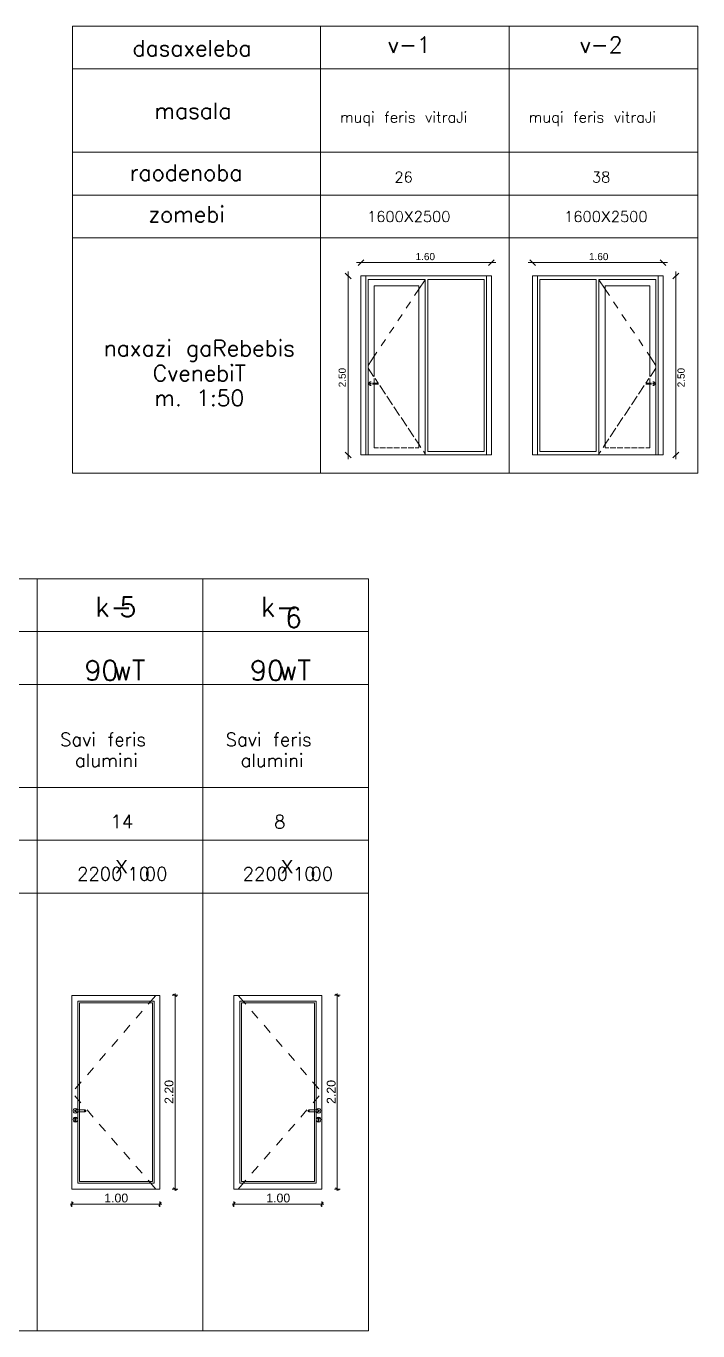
# Model space of a CAD drawing. Header units: millimetres. Extents: x 475616349 to 476941521, y 4620115302 to 4621446928.
# Drawn here: x 476692290 to 476711129, y 4620389122 to 4620425693 of the extents above; entities that cross this region are included whole.
import ezdxf

# ---------------------------------------------------------------- set-up
doc = ezdxf.new("R2010")
doc.units = ezdxf.units.MM
doc.header["$MEASUREMENT"] = 0
doc.linetypes.add('Dashed', pattern=[423.333333, 211.666667, -211.666667])
for name, color, linetype, lineweight in [('0_Pen_No__7_Pen_No__4', 7, 'Continuous', 0), ('gegmebi_Pen_No__7_Pen_No__4', 7, 'Continuous', 0), ('New_Car-Art_Pen_No__4', 7, 'Continuous', 0), ('New_Dimensioning - General_Pen_No__4', 7, 'Continuous', 0), ('New_Structural - Bearing_Pen_No__4', 7, 'Continuous', 0), ('New_zoma_Pen_No__4', 7, 'Continuous', 0)]:
    doc.layers.add(name, color=color, linetype=linetype, lineweight=lineweight)
doc.styles.add('GENERATED_STYLE_2', font='arial.ttf')

msp = doc.modelspace()

# ---------------------------------------------------------------- linework, layer by layer
at = {"layer": 'gegmebi_Pen_No__7_Pen_No__4', "color": 7, "linetype": 'Continuous', "lineweight": 0}
for p, q in [((476693593.285, 4620425692.869), (476711129.276, 4620425692.869)), ((476693593.285, 4620413165.041), (476693593.285, 4620425692.869)), ((476700542.972, 4620413165.041), (476700542.972, 4620425692.869)), ((476705836.124, 4620425692.869), (476705836.124, 4620413165.041)), ((476711129.276, 4620425692.869), (476711129.276, 4620413165.041)), ((476693593.285, 4620424492.869), (476711129.276, 4620424492.869)), ((476693593.285, 4620422155.039), (476711129.276, 4620422155.039)), ((476693593.285, 4620420955.039), (476711129.276, 4620420955.039)), ((476693593.285, 4620419755.039), (476711129.276, 4620419755.039)), ((476711129.276, 4620413165.041), (476693593.285, 4620413165.041))]:
    msp.add_line(p, q, dxfattribs=at)
at = {"layer": 'New_Car-Art_Pen_No__4', "color": 7, "linetype": 'Continuous', "lineweight": 0}
for points in [[(476683314.077, 4620410203.036), (476701888.106, 4620410203.036)], [(476692601.091, 4620389121.904), (476692601.091, 4620410203.036)], [(476697244.598, 4620389121.904), (476697244.598, 4620410203.036)], [(476701888.106, 4620389121.904), (476701888.106, 4620410203.036)], [(476683314.077, 4620408722.034), (476701888.106, 4620408722.034)], [(476683314.077, 4620407241.031), (476701888.106, 4620407241.031)], [(476683314.077, 4620404355.827), (476701888.106, 4620404355.827)], [(476683314.077, 4620402874.825), (476701888.106, 4620402874.825)], [(476683314.077, 4620401393.823), (476701888.106, 4620401393.823)], [(476696044.797, 4620398527.018), (476693576.493, 4620398527.018)], [(476693576.493, 4620398527.018), (476693576.493, 4620393097.21)], [(476695926.796, 4620398527.018), (476695714.296, 4620398280.418)], [(476696044.797, 4620393097.21), (476696044.797, 4620398527.018)], [(476696547.797, 4620398527.618), (476696390.897, 4620398527.618)], [(476696521.597, 4620398497.418), (476696416.997, 4620398557.818)], [(476696469.297, 4620398527.618), (476696469.297, 4620398578.718)], [(476696469.297, 4620393097.21), (476696469.297, 4620398527.618)], [(476698119.7, 4620398527.018), (476700588.004, 4620398527.018)], [(476698119.7, 4620393097.21), (476698119.7, 4620398527.018)], [(476698237.7, 4620398527.018), (476698450.2, 4620398280.418)], [(476700588.004, 4620398527.018), (476700588.004, 4620393097.21)], [(476701095.604, 4620398527.618), (476700938.704, 4620398527.618)], [(476701069.404, 4620398497.418), (476700964.804, 4620398557.818)], [(476701017.104, 4620398527.618), (476701017.104, 4620398578.718)], [(476701017.104, 4620393097.21), (476701017.104, 4620398527.618)], [(476695879.796, 4620398362.518), (476693740.993, 4620398362.518)], [(476693740.993, 4620398362.518), (476693740.993, 4620393261.81)], [(476695832.796, 4620398315.418), (476693787.993, 4620398315.418)], [(476693787.993, 4620398315.418), (476693787.993, 4620393308.81)], [(476695543.696, 4620398082.517), (476695373.196, 4620397884.717)], [(476695832.796, 4620393308.81), (476695832.796, 4620398315.418)], [(476695879.796, 4620393261.81), (476695879.796, 4620398362.518)], [(476698284.7, 4620398362.518), (476700423.503, 4620398362.518)], [(476698284.7, 4620393261.81), (476698284.7, 4620398362.518)], [(476698331.7, 4620398315.418), (476700376.503, 4620398315.418)], [(476698331.7, 4620393308.81), (476698331.7, 4620398315.418)], [(476698620.801, 4620398082.517), (476698791.301, 4620397884.717)], [(476700376.503, 4620398315.418), (476700376.503, 4620393308.81)], [(476700423.503, 4620398362.518), (476700423.503, 4620393261.81)], [(476695202.595, 4620397686.817), (476695032.095, 4620397488.917)], [(476698961.901, 4620397686.817), (476699132.401, 4620397488.917)], [(476694861.495, 4620397291.016), (476694690.995, 4620397093.216)], [(476699303.002, 4620397291.016), (476699473.502, 4620397093.216)], [(476694520.394, 4620396895.316), (476694349.894, 4620396697.415)], [(476699644.102, 4620396895.316), (476699814.602, 4620396697.415)], [(476694179.294, 4620396499.515), (476694008.794, 4620396301.715)], [(476699985.203, 4620396499.515), (476700155.703, 4620396301.715)], [(476693838.193, 4620396103.814), (476693667.693, 4620395905.914)], [(476700326.303, 4620396103.814), (476700496.903, 4620395905.914)], [(476693656.193, 4620395708.414), (476693827.593, 4620395511.314)], [(476700508.303, 4620395708.414), (476700336.903, 4620395511.314)], [(476693615.593, 4620395322.713), (476693606.593, 4620395289.313)], [(476693606.593, 4620395289.313), (476693615.593, 4620395256.013)], [(476693639.993, 4620395347.113), (476693615.593, 4620395322.713)], [(476693615.593, 4620395256.013), (476693639.993, 4620395231.613)], [(476693639.993, 4620395100.213), (476693615.593, 4620395075.813)], [(476693673.293, 4620395356.013), (476693639.993, 4620395347.113)], [(476693639.993, 4620395231.613), (476693673.293, 4620395222.713)], [(476693673.293, 4620395109.113), (476693639.993, 4620395100.213)], [(476693655.793, 4620395306.813), (476693648.593, 4620395289.313)], [(476693648.593, 4620395289.313), (476693655.793, 4620395271.913)], [(476693659.693, 4620395306.813), (476693652.893, 4620395289.313)], [(476693652.893, 4620395289.313), (476693659.693, 4620395271.913)], [(476693673.293, 4620395314.013), (476693655.793, 4620395306.813)], [(476693655.793, 4620395271.913), (476693673.293, 4620395264.713)], [(476693671.493, 4620395306.813), (476693666.293, 4620395289.313)], [(476693666.293, 4620395289.313), (476693671.493, 4620395271.913)], [(476693706.593, 4620395347.113), (476693673.293, 4620395356.013)], [(476693673.293, 4620395314.013), (476693676.093, 4620395314.013)], [(476693673.293, 4620395264.713), (476693676.093, 4620395264.713)], [(476693673.293, 4620395222.713), (476693706.593, 4620395231.613)], [(476693706.593, 4620395100.213), (476693673.293, 4620395109.113)], [(476693676.093, 4620395314.013), (476693684.093, 4620395314.013)], [(476693676.093, 4620395264.713), (476693684.093, 4620395264.713)], [(476693684.093, 4620395314.013), (476693696.093, 4620395314.013)], [(476693684.093, 4620395264.713), (476693696.093, 4620395264.713)], [(476693689.293, 4620395306.813), (476693686.493, 4620395289.313)], [(476693686.493, 4620395289.313), (476693689.293, 4620395271.913)], [(476693696.093, 4620395314.013), (476693710.293, 4620395314.013)], [(476693696.093, 4620395264.713), (476693710.293, 4620395264.713)], [(476693730.993, 4620395322.713), (476693706.593, 4620395347.113)], [(476693706.593, 4620395231.613), (476693730.993, 4620395256.013)], [(476693730.993, 4620395075.813), (476693706.593, 4620395100.213)], [(476693710.293, 4620395314.013), (476693907.793, 4620395314.013)], [(476693710.293, 4620395264.713), (476693907.793, 4620395264.713)], [(476693733.293, 4620395314.013), (476693730.993, 4620395322.713)], [(476693730.993, 4620395256.013), (476693733.293, 4620395264.713)], [(476693907.793, 4620395314.013), (476693921.893, 4620395314.013)], [(476693907.793, 4620395264.713), (476693921.893, 4620395264.713)], [(476693921.893, 4620395314.013), (476693933.993, 4620395314.013)], [(476693921.893, 4620395264.713), (476693933.993, 4620395264.713)], [(476693928.793, 4620395306.813), (476693931.593, 4620395289.313)], [(476693931.593, 4620395289.313), (476693928.793, 4620395271.913)], [(476693933.993, 4620395314.013), (476693941.993, 4620395314.013)], [(476693933.993, 4620395264.713), (476693941.993, 4620395264.713)], [(476693941.993, 4620395314.013), (476693944.793, 4620395314.013)], [(476693941.993, 4620395264.713), (476693944.793, 4620395264.713)], [(476693944.793, 4620395314.013), (476693962.293, 4620395306.813)], [(476693962.293, 4620395271.913), (476693944.793, 4620395264.713)], [(476693946.493, 4620395306.813), (476693951.793, 4620395289.313)], [(476693951.793, 4620395289.313), (476693946.493, 4620395271.913)], [(476693958.393, 4620395306.813), (476693965.193, 4620395289.313)], [(476693965.193, 4620395289.313), (476693958.393, 4620395271.913)], [(476693962.293, 4620395306.813), (476693969.493, 4620395289.313)], [(476693969.493, 4620395289.313), (476693962.293, 4620395271.913)], [(476693999.094, 4620395314.113), (476694170.494, 4620395117.013)], [(476700165.503, 4620395314.113), (476699994.003, 4620395117.013)], [(476700202.303, 4620395306.813), (476700195.003, 4620395289.313)], [(476700195.003, 4620395289.313), (476700202.303, 4620395271.913)], [(476700206.103, 4620395306.813), (476700199.303, 4620395289.313)], [(476700199.303, 4620395289.313), (476700206.103, 4620395271.913)], [(476700219.703, 4620395314.013), (476700202.303, 4620395306.813)], [(476700202.303, 4620395271.913), (476700219.703, 4620395264.713)], [(476700218.003, 4620395306.813), (476700212.803, 4620395289.313)], [(476700212.803, 4620395289.313), (476700218.003, 4620395271.913)], [(476700222.503, 4620395314.013), (476700219.703, 4620395314.013)], [(476700222.503, 4620395264.713), (476700219.703, 4620395264.713)], [(476700230.603, 4620395314.013), (476700222.503, 4620395314.013)], [(476700230.603, 4620395264.713), (476700222.503, 4620395264.713)], [(476700242.603, 4620395314.013), (476700230.603, 4620395314.013)], [(476700242.603, 4620395264.713), (476700230.603, 4620395264.713)], [(476700235.803, 4620395306.813), (476700232.903, 4620395289.313)], [(476700232.903, 4620395289.313), (476700235.803, 4620395271.913)], [(476700256.703, 4620395314.013), (476700242.603, 4620395314.013)], [(476700256.703, 4620395264.713), (476700242.603, 4620395264.713)], [(476700454.203, 4620395314.013), (476700256.703, 4620395314.013)], [(476700454.203, 4620395264.713), (476700256.703, 4620395264.713)], [(476700431.203, 4620395314.013), (476700433.503, 4620395322.713)], [(476700433.503, 4620395256.013), (476700431.203, 4620395264.713)], [(476700433.503, 4620395322.713), (476700457.903, 4620395347.113)], [(476700457.903, 4620395231.613), (476700433.503, 4620395256.013)], [(476700433.503, 4620395075.813), (476700457.903, 4620395100.213)], [(476700468.403, 4620395314.013), (476700454.203, 4620395314.013)], [(476700468.403, 4620395264.713), (476700454.203, 4620395264.713)], [(476700457.903, 4620395347.113), (476700491.203, 4620395356.013)], [(476700491.203, 4620395222.713), (476700457.903, 4620395231.613)], [(476700457.903, 4620395100.213), (476700491.203, 4620395109.113)], [(476700480.403, 4620395314.013), (476700468.403, 4620395314.013)], [(476700480.403, 4620395264.713), (476700468.403, 4620395264.713)], [(476700475.203, 4620395306.813), (476700478.003, 4620395289.313)], [(476700478.003, 4620395289.313), (476700475.203, 4620395271.913)], [(476700488.403, 4620395314.013), (476700480.403, 4620395314.013)], [(476700488.403, 4620395264.713), (476700480.403, 4620395264.713)], [(476700491.203, 4620395314.013), (476700488.403, 4620395314.013)], [(476700491.203, 4620395264.713), (476700488.403, 4620395264.713)], [(476700491.203, 4620395356.013), (476700524.603, 4620395347.113)], [(476700491.203, 4620395314.013), (476700508.703, 4620395306.813)], [(476700508.703, 4620395271.913), (476700491.203, 4620395264.713)], [(476700524.603, 4620395231.613), (476700491.203, 4620395222.713)], [(476700491.203, 4620395109.113), (476700524.603, 4620395100.213)], [(476700493.003, 4620395306.813), (476700498.203, 4620395289.313)], [(476700498.203, 4620395289.313), (476700493.003, 4620395271.913)], [(476700504.903, 4620395306.813), (476700511.703, 4620395289.313)], [(476700511.703, 4620395289.313), (476700504.903, 4620395271.913)], [(476700508.703, 4620395306.813), (476700515.903, 4620395289.313)], [(476700515.903, 4620395289.313), (476700508.703, 4620395271.913)], [(476700524.603, 4620395347.113), (476700548.904, 4620395322.713)], [(476700548.904, 4620395256.013), (476700524.603, 4620395231.613)], [(476700524.603, 4620395100.213), (476700548.904, 4620395075.813)], [(476700548.904, 4620395322.713), (476700557.904, 4620395289.313)], [(476700557.904, 4620395289.313), (476700548.904, 4620395256.013)], [(476693615.593, 4620395075.813), (476693606.593, 4620395042.513)], [(476693606.593, 4620395042.513), (476693615.593, 4620395009.213)], [(476693615.593, 4620395009.213), (476693639.993, 4620394984.813)], [(476693639.993, 4620394984.813), (476693673.293, 4620394975.913)], [(476693656.693, 4620395071.213), (476693654.893, 4620395066.413)], [(476693660.893, 4620395053.413), (476693654.893, 4620395066.413)], [(476693656.693, 4620395071.213), (476693659.993, 4620395079.913)], [(476693659.993, 4620395079.913), (476693673.293, 4620395085.513)], [(476693660.893, 4620395049.613), (476693660.893, 4620395053.413)], [(476693660.893, 4620395049.613), (476693660.893, 4620395042.513)], [(476693660.893, 4620395042.513), (476693660.893, 4620395035.413)], [(476693660.893, 4620395035.413), (476693660.893, 4620395021.113)], [(476693660.893, 4620395021.113), (476693660.893, 4620395011.613)], [(476693664.593, 4620395002.913), (476693660.893, 4620395011.613)], [(476693673.293, 4620394999.313), (476693664.593, 4620395002.913)], [(476693673.293, 4620395085.513), (476693686.593, 4620395079.913)], [(476693681.993, 4620395002.913), (476693673.293, 4620394999.313)], [(476693673.293, 4620394975.913), (476693706.593, 4620394984.813)], [(476693685.593, 4620395011.613), (476693681.993, 4620395002.913)], [(476693691.693, 4620395066.413), (476693685.593, 4620395053.413)], [(476693685.593, 4620395053.413), (476693685.593, 4620395049.613)], [(476693685.593, 4620395049.613), (476693685.593, 4620395042.513)], [(476693685.593, 4620395042.513), (476693685.593, 4620395035.413)], [(476693685.593, 4620395035.413), (476693685.593, 4620395021.113)], [(476693685.593, 4620395021.113), (476693685.593, 4620395011.613)], [(476693689.893, 4620395071.213), (476693686.593, 4620395079.913)], [(476693689.893, 4620395071.213), (476693691.693, 4620395066.413)], [(476693706.593, 4620394984.813), (476693730.993, 4620395009.213)], [(476693739.893, 4620395042.513), (476693730.993, 4620395075.813)], [(476693730.993, 4620395009.213), (476693739.893, 4620395042.513)], [(476694341.894, 4620394919.913), (476694513.294, 4620394722.812)], [(476699822.602, 4620394919.913), (476699651.202, 4620394722.812)], [(476700424.603, 4620395042.513), (476700433.503, 4620395075.813)], [(476700433.503, 4620395009.213), (476700424.603, 4620395042.513)], [(476700457.903, 4620394984.813), (476700433.503, 4620395009.213)], [(476700491.203, 4620394975.913), (476700457.903, 4620394984.813)], [(476700474.603, 4620395071.213), (476700472.803, 4620395066.413)], [(476700472.803, 4620395066.413), (476700478.903, 4620395053.413)], [(476700474.603, 4620395071.213), (476700478.003, 4620395079.913)], [(476700491.203, 4620395085.513), (476700478.003, 4620395079.913)], [(476700478.903, 4620395053.413), (476700478.903, 4620395049.613)], [(476700478.903, 4620395049.613), (476700478.903, 4620395042.513)], [(476700478.903, 4620395042.513), (476700478.903, 4620395035.413)], [(476700478.903, 4620395035.413), (476700478.903, 4620395021.113)], [(476700478.903, 4620395021.113), (476700478.903, 4620395011.613)], [(476700478.903, 4620395011.613), (476700482.503, 4620395002.913)], [(476700482.503, 4620395002.913), (476700491.203, 4620394999.313)], [(476700504.503, 4620395079.913), (476700491.203, 4620395085.513)], [(476700491.203, 4620394999.313), (476700500.003, 4620395002.913)], [(476700524.603, 4620394984.813), (476700491.203, 4620394975.913)], [(476700500.003, 4620395002.913), (476700503.603, 4620395011.613)], [(476700503.603, 4620395053.413), (476700509.703, 4620395066.413)], [(476700503.603, 4620395049.613), (476700503.603, 4620395053.413)], [(476700503.603, 4620395049.613), (476700503.603, 4620395042.513)], [(476700503.603, 4620395042.513), (476700503.603, 4620395035.413)], [(476700503.603, 4620395035.413), (476700503.603, 4620395021.113)], [(476700503.603, 4620395021.113), (476700503.603, 4620395011.613)], [(476700507.803, 4620395071.213), (476700504.503, 4620395079.913)], [(476700507.803, 4620395071.213), (476700509.703, 4620395066.413)], [(476700548.904, 4620395009.213), (476700524.603, 4620394984.813)], [(476700548.904, 4620395075.813), (476700557.904, 4620395042.513)], [(476700557.904, 4620395042.513), (476700548.904, 4620395009.213)], [(476694684.695, 4620394525.612), (476694856.095, 4620394328.512)], [(476699479.802, 4620394525.612), (476699308.402, 4620394328.512)], [(476695027.495, 4620394131.411), (476695198.995, 4620393934.311)], [(476699137.001, 4620394131.411), (476698965.601, 4620393934.311)], [(476695370.396, 4620393737.111), (476695541.796, 4620393540.011)], [(476698794.101, 4620393737.111), (476698622.701, 4620393540.011)], [(476693740.993, 4620393261.81), (476695879.796, 4620393261.81)], [(476693787.993, 4620393308.81), (476695832.796, 4620393308.81)], [(476695713.196, 4620393342.91), (476695926.796, 4620393097.21)], [(476698451.3, 4620393342.91), (476698237.7, 4620393097.21)], [(476700423.503, 4620393261.81), (476698284.7, 4620393261.81)], [(476700376.503, 4620393308.81), (476698331.7, 4620393308.81)], [(476693576.493, 4620393097.21), (476696044.797, 4620393097.21)], [(476696547.797, 4620393097.21), (476696390.897, 4620393097.21)], [(476696416.997, 4620393127.41), (476696521.597, 4620393067.01)], [(476696469.297, 4620393046.11), (476696469.297, 4620393097.21)], [(476700588.004, 4620393097.21), (476698119.7, 4620393097.21)], [(476701095.604, 4620393097.21), (476700938.704, 4620393097.21)], [(476700964.804, 4620393127.41), (476701069.404, 4620393067.01)], [(476701017.104, 4620393046.11), (476701017.104, 4620393097.21)], [(476693525.293, 4620392674.609), (476693576.493, 4620392674.609)], [(476693606.693, 4620392726.909), (476693546.293, 4620392622.309)], [(476693576.493, 4620392596.209), (476693576.493, 4620392753.109)], [(476693576.493, 4620392674.609), (476696044.797, 4620392674.609)], [(476696014.597, 4620392622.309), (476696074.997, 4620392726.909)], [(476696044.797, 4620392596.209), (476696044.797, 4620392753.109)], [(476696044.797, 4620392674.609), (476696095.997, 4620392674.609)], [(476698119.7, 4620392674.609), (476698068.6, 4620392674.609)], [(476698149.9, 4620392726.909), (476698089.5, 4620392622.309)], [(476698119.7, 4620392753.109), (476698119.7, 4620392596.209)], [(476700588.004, 4620392674.609), (476698119.7, 4620392674.609)], [(476700557.804, 4620392622.309), (476700618.204, 4620392726.909)], [(476700588.004, 4620392753.109), (476700588.004, 4620392596.209)], [(476700639.204, 4620392674.609), (476700588.004, 4620392674.609)], [(476701888.106, 4620389121.904), (476683314.077, 4620389121.904)]]:
    msp.add_lwpolyline(points, dxfattribs=at)
at = {"layer": 'New_Dimensioning - General_Pen_No__4', "color": 7, "linetype": 'Continuous', "lineweight": 0}
for p, q in [((476701559.365, 4620419064.569), (476701679.365, 4620419064.569)), ((476701759.365, 4620419144.569), (476701599.365, 4620418984.569)), ((476701679.365, 4620419064.569), (476705339.365, 4620419064.569)), ((476705259.365, 4620418984.569), (476705419.365, 4620419144.569)), ((476705339.365, 4620419064.569), (476705459.365, 4620419064.569)), ((476706493.349, 4620419064.569), (476706373.349, 4620419064.569)), ((476706573.349, 4620418984.569), (476706413.349, 4620419144.569)), ((476710153.349, 4620419064.569), (476706493.349, 4620419064.569)), ((476710073.349, 4620419144.569), (476710233.349, 4620418984.569)), ((476710273.349, 4620419064.569), (476710153.349, 4620419064.569)), ((476701402.187, 4620418611.876), (476701242.187, 4620418771.876)), ((476701322.187, 4620418691.876), (476701322.187, 4620418811.876)), ((476701322.187, 4620413671.876), (476701322.187, 4620418691.876)), ((476710430.527, 4620418611.876), (476710590.527, 4620418771.876)), ((476710510.527, 4620418691.876), (476710510.527, 4620418811.876)), ((476710510.527, 4620413671.876), (476710510.527, 4620418691.876)), ((476701242.187, 4620413751.876), (476701402.187, 4620413591.876)), ((476710590.527, 4620413751.876), (476710430.527, 4620413591.876)), ((476701322.187, 4620413551.876), (476701322.187, 4620413671.876)), ((476710510.527, 4620413551.876), (476710510.527, 4620413671.876))]:
    msp.add_line(p, q, dxfattribs=at)
at = {"layer": 'New_Structural - Bearing_Pen_No__4', "color": 7, "linetype": 'Continuous', "lineweight": 0}
for p, q in [((476701819.365, 4620418671.876), (476701819.365, 4620415811.876)), ((476701879.365, 4620415779.392), (476701879.365, 4620418591.876)), ((476701879.365, 4620418591.876), (476703479.365, 4620418591.876)), ((476703479.365, 4620418579.876), (476703303.365, 4620418315.876)), ((476703479.365, 4620418591.876), (476703479.365, 4620415811.876)), ((476703559.365, 4620415811.876), (476703559.365, 4620418591.876)), ((476703559.365, 4620418591.876), (476705139.365, 4620418591.876)), ((476705139.365, 4620418591.876), (476705139.365, 4620415811.876)), ((476705199.365, 4620418671.876), (476705199.365, 4620415811.876)), ((476706633.349, 4620418671.876), (476706633.349, 4620415811.876)), ((476706693.349, 4620418591.876), (476706693.349, 4620415811.876)), ((476708273.349, 4620418591.876), (476706693.349, 4620418591.876)), ((476708273.349, 4620415811.876), (476708273.349, 4620418591.876)), ((476708353.349, 4620418591.876), (476708353.349, 4620415811.876)), ((476709953.349, 4620418591.876), (476708353.349, 4620418591.876)), ((476708353.349, 4620418579.876), (476708529.349, 4620418315.876)), ((476709953.349, 4620415779.392), (476709953.349, 4620418591.876)), ((476710013.349, 4620418671.876), (476710013.349, 4620415811.876)), ((476702055.365, 4620418415.876), (476702055.365, 4620415871.876)), ((476703303.365, 4620418415.876), (476702055.365, 4620418415.876)), ((476703303.365, 4620415811.876), (476703303.365, 4620418415.876)), ((476708529.349, 4620415811.876), (476708529.349, 4620418415.876)), ((476708529.349, 4620418415.876), (476709777.349, 4620418415.876)), ((476709777.349, 4620418415.876), (476709777.349, 4620415871.876)), ((476702055.365, 4620416443.876), (476701879.365, 4620416179.876)), ((476709777.349, 4620416443.876), (476709953.349, 4620416179.876)), ((476702036.698, 4620415871.876), (476701879.365, 4620416107.876)), ((476709796.015, 4620415871.876), (476709953.349, 4620416107.876)), ((476701819.365, 4620415811.876), (476701819.365, 4620413841.876)), ((476701879.365, 4620413841.876), (476701879.365, 4620415811.876)), ((476701906.326, 4620415681.63), (476701905.365, 4620415671.876)), ((476701905.365, 4620415671.876), (476701906.326, 4620415662.121)), ((476701909.171, 4620415691.01), (476701906.326, 4620415681.63)), ((476701906.326, 4620415662.121), (476701909.171, 4620415652.742)), ((476701913.791, 4620415699.654), (476701909.171, 4620415691.01)), ((476701909.171, 4620415652.742), (476701913.791, 4620415644.097)), ((476701920.01, 4620415707.231), (476701913.791, 4620415699.654)), ((476701913.791, 4620415644.097), (476701920.01, 4620415636.521)), ((476701927.586, 4620415713.449), (476701920.01, 4620415707.231)), ((476701920.01, 4620415636.521), (476701927.586, 4620415630.302)), ((476701936.231, 4620415718.07), (476701927.586, 4620415713.449)), ((476701927.586, 4620415630.302), (476701936.231, 4620415625.682)), ((476701945.61, 4620415720.915), (476701936.231, 4620415718.07)), ((476701936.231, 4620415625.682), (476701945.61, 4620415622.837)), ((476701941.634, 4620415674.607), (476701941.365, 4620415671.876)), ((476701941.365, 4620415671.876), (476701941.634, 4620415669.145)), ((476701942.431, 4620415677.233), (476701941.634, 4620415674.607)), ((476701941.634, 4620415669.145), (476701942.431, 4620415666.518)), ((476701943.724, 4620415679.654), (476701942.431, 4620415677.233)), ((476701942.431, 4620415666.518), (476701943.724, 4620415664.098)), ((476701945.465, 4620415681.775), (476701943.724, 4620415679.654)), ((476701943.724, 4620415664.098), (476701945.465, 4620415661.976)), ((476701947.587, 4620415683.517), (476701945.465, 4620415681.775)), ((476701945.465, 4620415661.976), (476701947.587, 4620415660.235)), ((476701955.365, 4620415721.876), (476701945.61, 4620415720.915)), ((476701945.61, 4620415622.837), (476701955.365, 4620415621.876)), ((476701950.007, 4620415684.81), (476701947.587, 4620415683.517)), ((476701947.587, 4620415660.235), (476701950.007, 4620415658.942)), ((476701948.145, 4620415674.607), (476701947.904, 4620415671.876)), ((476701947.904, 4620415671.876), (476701948.145, 4620415669.145)), ((476701948.859, 4620415677.233), (476701948.145, 4620415674.607)), ((476701948.145, 4620415669.145), (476701948.859, 4620415666.518)), ((476701950.019, 4620415679.654), (476701948.859, 4620415677.233)), ((476701948.859, 4620415666.518), (476701950.019, 4620415664.098)), ((476701952.634, 4620415685.607), (476701950.007, 4620415684.81)), ((476701950.007, 4620415658.942), (476701952.634, 4620415658.145)), ((476701951.58, 4620415681.775), (476701950.019, 4620415679.654)), ((476701950.019, 4620415664.098), (476701951.58, 4620415661.976)), ((476701953.482, 4620415683.517), (476701951.58, 4620415681.775)), ((476701951.58, 4620415661.976), (476701953.482, 4620415660.235)), ((476701955.365, 4620415685.876), (476701952.634, 4620415685.607)), ((476701952.634, 4620415658.145), (476701955.365, 4620415657.876)), ((476701965.119, 4620415720.915), (476701955.365, 4620415721.876)), ((476701955.365, 4620415685.876), (476701960.456, 4620415685.876)), ((476701955.365, 4620415657.876), (476701960.456, 4620415657.876)), ((476701955.365, 4620415621.876), (476701965.119, 4620415622.837)), ((476701960.456, 4620415685.876), (476701968.598, 4620415685.876)), ((476701960.456, 4620415657.876), (476701968.598, 4620415657.876)), ((476701968.598, 4620415719.86), (476701965.119, 4620415720.915)), ((476701965.119, 4620415622.837), (476701968.598, 4620415623.892)), ((476701967.257, 4620415674.607), (476701967.118, 4620415671.876)), ((476701967.118, 4620415671.876), (476701967.257, 4620415669.145)), ((476701967.67, 4620415677.233), (476701967.257, 4620415674.607)), ((476701967.257, 4620415669.145), (476701967.67, 4620415666.518)), ((476701968.339, 4620415679.654), (476701967.67, 4620415677.233)), ((476701967.67, 4620415666.518), (476701968.339, 4620415664.098)), ((476701968.598, 4620415680.264), (476701968.339, 4620415679.654)), ((476701968.339, 4620415664.098), (476701968.598, 4620415663.488)), ((476702008.598, 4620415685.876), (476702167.832, 4620415685.876)), ((476702008.598, 4620415657.876), (476702167.832, 4620415657.876)), ((476702055.365, 4620415811.876), (476702055.365, 4620415685.876)), ((476702055.365, 4620415657.876), (476702055.365, 4620413871.876)), ((476702160.698, 4620415685.876), (476702076.698, 4620415811.876)), ((476702367.065, 4620415376.326), (476702207.832, 4620415615.176)), ((476703303.365, 4620413871.876), (476703303.365, 4620415811.876)), ((476703479.365, 4620415811.876), (476703479.365, 4620413781.876)), ((476703559.365, 4620413781.876), (476703559.365, 4620415811.876)), ((476705139.365, 4620415811.876), (476705139.365, 4620413781.876)), ((476705199.365, 4620415811.876), (476705199.365, 4620413841.876)), ((476706633.349, 4620415811.876), (476706633.349, 4620413841.876)), ((476706693.349, 4620415811.876), (476706693.349, 4620413781.876)), ((476708273.349, 4620413781.876), (476708273.349, 4620415811.876)), ((476708353.349, 4620415811.876), (476708353.349, 4620413781.876)), ((476708529.349, 4620413871.876), (476708529.349, 4620415811.876)), ((476709465.649, 4620415376.326), (476709624.882, 4620415615.176)), ((476709824.115, 4620415685.876), (476709664.882, 4620415685.876)), ((476709824.115, 4620415657.876), (476709664.882, 4620415657.876)), ((476709672.015, 4620415685.876), (476709756.015, 4620415811.876)), ((476709777.349, 4620415811.876), (476709777.349, 4620415685.876)), ((476709777.349, 4620415657.876), (476709777.349, 4620413871.876)), ((476709864.115, 4620415719.86), (476709867.594, 4620415720.915)), ((476709872.258, 4620415685.876), (476709864.115, 4620415685.876)), ((476709864.115, 4620415680.264), (476709864.374, 4620415679.654)), ((476709864.374, 4620415664.098), (476709864.115, 4620415663.488)), ((476709872.258, 4620415657.876), (476709864.115, 4620415657.876)), ((476709867.594, 4620415622.837), (476709864.115, 4620415623.892)), ((476709864.374, 4620415679.654), (476709865.044, 4620415677.233)), ((476709865.044, 4620415666.518), (476709864.374, 4620415664.098)), ((476709865.044, 4620415677.233), (476709865.456, 4620415674.607)), ((476709865.456, 4620415669.145), (476709865.044, 4620415666.518)), ((476709865.456, 4620415674.607), (476709865.596, 4620415671.876)), ((476709865.596, 4620415671.876), (476709865.456, 4620415669.145)), ((476709867.594, 4620415720.915), (476709877.349, 4620415721.876)), ((476709877.349, 4620415621.876), (476709867.594, 4620415622.837)), ((476709877.349, 4620415685.876), (476709872.258, 4620415685.876)), ((476709877.349, 4620415657.876), (476709872.258, 4620415657.876)), ((476709877.349, 4620415721.876), (476709887.103, 4620415720.915)), ((476709877.349, 4620415685.876), (476709880.08, 4620415685.607)), ((476709880.08, 4620415658.145), (476709877.349, 4620415657.876)), ((476709887.103, 4620415622.837), (476709877.349, 4620415621.876)), ((476709879.231, 4620415683.517), (476709881.133, 4620415681.775)), ((476709881.133, 4620415661.976), (476709879.231, 4620415660.235)), ((476709880.08, 4620415685.607), (476709882.706, 4620415684.81)), ((476709882.706, 4620415658.942), (476709880.08, 4620415658.145)), ((476709881.133, 4620415681.775), (476709882.694, 4620415679.654)), ((476709882.694, 4620415664.098), (476709881.133, 4620415661.976)), ((476709882.694, 4620415679.654), (476709883.854, 4620415677.233)), ((476709883.854, 4620415666.518), (476709882.694, 4620415664.098)), ((476709882.706, 4620415684.81), (476709885.127, 4620415683.517)), ((476709885.127, 4620415660.235), (476709882.706, 4620415658.942)), ((476709883.854, 4620415677.233), (476709884.569, 4620415674.607)), ((476709884.569, 4620415669.145), (476709883.854, 4620415666.518)), ((476709884.569, 4620415674.607), (476709884.81, 4620415671.876)), ((476709884.81, 4620415671.876), (476709884.569, 4620415669.145)), ((476709885.127, 4620415683.517), (476709887.248, 4620415681.775)), ((476709887.248, 4620415661.976), (476709885.127, 4620415660.235)), ((476709887.103, 4620415720.915), (476709896.483, 4620415718.07)), ((476709896.483, 4620415625.682), (476709887.103, 4620415622.837)), ((476709887.248, 4620415681.775), (476709888.989, 4620415679.654)), ((476709888.989, 4620415664.098), (476709887.248, 4620415661.976)), ((476709888.989, 4620415679.654), (476709890.283, 4620415677.233)), ((476709890.283, 4620415666.518), (476709888.989, 4620415664.098)), ((476709890.283, 4620415677.233), (476709891.08, 4620415674.607)), ((476709891.08, 4620415669.145), (476709890.283, 4620415666.518)), ((476709891.08, 4620415674.607), (476709891.349, 4620415671.876)), ((476709891.349, 4620415671.876), (476709891.08, 4620415669.145)), ((476709896.483, 4620415718.07), (476709905.127, 4620415713.449)), ((476709905.127, 4620415630.302), (476709896.483, 4620415625.682)), ((476709905.127, 4620415713.449), (476709912.704, 4620415707.231)), ((476709912.704, 4620415636.521), (476709905.127, 4620415630.302)), ((476709912.704, 4620415707.231), (476709918.922, 4620415699.654)), ((476709918.922, 4620415644.097), (476709912.704, 4620415636.521)), ((476709918.922, 4620415699.654), (476709923.543, 4620415691.01)), ((476709923.543, 4620415652.742), (476709918.922, 4620415644.097)), ((476709923.543, 4620415691.01), (476709926.388, 4620415681.63)), ((476709926.388, 4620415662.121), (476709923.543, 4620415652.742)), ((476709926.388, 4620415681.63), (476709927.349, 4620415671.876)), ((476709927.349, 4620415671.876), (476709926.388, 4620415662.121)), ((476709953.349, 4620413841.876), (476709953.349, 4620415811.876)), ((476710013.349, 4620415811.876), (476710013.349, 4620413841.876)), ((476702566.298, 4620415077.476), (476702407.065, 4620415316.326)), ((476709266.416, 4620415077.476), (476709425.649, 4620415316.326)), ((476702765.531, 4620414778.626), (476702606.298, 4620415017.476)), ((476709067.182, 4620414778.626), (476709226.416, 4620415017.476)), ((476702964.765, 4620414479.776), (476702805.531, 4620414718.626)), ((476708867.949, 4620414479.776), (476709027.182, 4620414718.626)), ((476703163.998, 4620414180.926), (476703004.765, 4620414419.776)), ((476703303.365, 4620413971.876), (476703203.998, 4620414120.926)), ((476708529.349, 4620413971.876), (476708628.716, 4620414120.926)), ((476708668.716, 4620414180.926), (476708827.949, 4620414419.776)), ((476701819.365, 4620413841.876), (476701819.365, 4620413671.876)), ((476701879.365, 4620413671.876), (476701879.365, 4620413841.876)), ((476702055.365, 4620413871.876), (476702167.832, 4620413871.876)), ((476702207.832, 4620413871.876), (476702367.065, 4620413871.876)), ((476702407.065, 4620413871.876), (476702566.298, 4620413871.876)), ((476702606.298, 4620413871.876), (476702765.531, 4620413871.876)), ((476702805.531, 4620413871.876), (476702964.765, 4620413871.876)), ((476703004.765, 4620413871.876), (476703163.998, 4620413871.876)), ((476703203.998, 4620413871.876), (476703303.365, 4620413871.876)), ((476703363.231, 4620413882.076), (476703303.365, 4620413971.876)), ((476703479.365, 4620413707.876), (476703430.032, 4620413781.876)), ((476703479.365, 4620413781.876), (476703479.365, 4620413671.876)), ((476703559.365, 4620413771.876), (476703559.365, 4620413781.876)), ((476705139.365, 4620413771.876), (476703559.365, 4620413771.876)), ((476705139.365, 4620413781.876), (476705139.365, 4620413771.876)), ((476705199.365, 4620413841.876), (476705199.365, 4620413671.876)), ((476706633.349, 4620413841.876), (476706633.349, 4620413671.876)), ((476706693.349, 4620413781.876), (476706693.349, 4620413771.876)), ((476706693.349, 4620413771.876), (476708273.349, 4620413771.876)), ((476708273.349, 4620413771.876), (476708273.349, 4620413781.876)), ((476708353.349, 4620413707.876), (476708402.682, 4620413781.876)), ((476708353.349, 4620413781.876), (476708353.349, 4620413671.876)), ((476708469.482, 4620413882.076), (476708529.349, 4620413971.876)), ((476708628.716, 4620413871.876), (476708529.349, 4620413871.876)), ((476708827.949, 4620413871.876), (476708668.716, 4620413871.876)), ((476709027.182, 4620413871.876), (476708867.949, 4620413871.876)), ((476709226.416, 4620413871.876), (476709067.182, 4620413871.876)), ((476709425.649, 4620413871.876), (476709266.416, 4620413871.876)), ((476709624.882, 4620413871.876), (476709465.649, 4620413871.876)), ((476709777.349, 4620413871.876), (476709664.882, 4620413871.876)), ((476709953.349, 4620413671.876), (476709953.349, 4620413841.876)), ((476710013.349, 4620413841.876), (476710013.349, 4620413671.876))]:
    msp.add_line(p, q, dxfattribs=at)
at = {"layer": 'New_Structural - Bearing_Pen_No__4', "color": 7, "linetype": 'Dashed', "lineweight": 0}
for p, q in [((476703303.365, 4620418315.876), (476702055.365, 4620416443.876)), ((476708529.349, 4620418315.876), (476709777.349, 4620416443.876))]:
    msp.add_line(p, q, dxfattribs=at)
at = {"layer": 'New_Structural - Bearing_Pen_No__4', "color": 7, "linetype": 'Continuous', "lineweight": 0, "flags": 128}
for points in [[(476701679.365, 4620418691.876), (476705339.365, 4620418691.876), (476705339.365, 4620413671.876), (476701679.365, 4620413671.876)], [(476710153.349, 4620418691.876), (476706493.349, 4620418691.876), (476706493.349, 4620413671.876), (476710153.349, 4620413671.876)]]:
    msp.add_lwpolyline(points, close=True, dxfattribs=at)

# ---------------------------------------------------------------- texts
at = {"layer": '0_Pen_No__7_Pen_No__4', "color": 7, "linetype": 'Continuous', "lineweight": 0}
for s, insert, char_height, attachment_point in [('\\A1;{\\pql;\\Ftxt.shx;dasaxeleba }', (476695275.497, 4620425074.294), 450, 4), ('\\A1;{\\pql;\\Ftxt.shx;v-1 }', (476702436.374, 4620425168.215), 450, 4), ('\\A1;{\\pql;\\Ftxt.shx;v-\\Ftxt.shx;2\\Ftxt.shx; }', (476707818.93, 4620425168.215), 450, 4), ('\\A1;{\\pql;\\Ftxt.shx;masala }', (476695889.792, 4620423321.654), 450, 4), ('\\A1;{\\pql;\\Ftxt.shx;raodenoba }', (476695194.683, 4620421584.702), 450, 4), ('\\A1;{\\pqc;\\Ftxt.shx;2\\Ftxt.shx;6}', (476702875.912, 4620421460.168), 300, 5), ('\\A1;{\\pqc;\\Ftxt.shx;3\\Ftxt.shx;8}', (476708415.247, 4620421460.168), 300, 5), ('\\A1;{\\pql;\\Ftxt.shx;zomebi }', (476695722.622, 4620420418.576), 450, 4), ('\\A1;{\\pqc;\\Ftxt.shx;1\\Ftxt.shx;6\\Ftxt.shx;00\\fArial|b0|i0|c0|p34;X\\Ftxt.shx;2500}', (476703021.375, 4620420354.155), 300, 5), ('\\A1;{\\pqc;\\Ftxt.shx;1\\Ftxt.shx;6\\Ftxt.shx;00\\fArial|b0|i0|c0|p34;X\\Ftxt.shx;2500}', (476708547.777, 4620420354.155), 300, 5)]:
    msp.add_mtext(s, dxfattribs=dict(at, insert=insert, char_height=char_height, attachment_point=attachment_point))
at = {"layer": '0_Pen_No__7_Pen_No__4', "color": 7, "linetype": 'Continuous', "lineweight": 0, "attachment_point": 5}
for s, insert, char_height, width, line_spacing_factor in [('\\A1;{\\pqc;\\Ftxt.shx;muqi feris \\Ftxt.shx;vitraJi}', (476702875.912, 4620423089.236), 300, 4025.02445, 4), ('\\A1;{\\pqc;\\Ftxt.shx;muqi feris \\Ftxt.shx;vitraJi}', (476708169.063, 4620423089.236), 300, 4025.02445, 4), ('\\A1;{\\pqc;\\Ftxt.shx;naxazi gaRebebis CvenebiT \\P\\pqc;\\Ftxt.shx;m. 1:50 }', (476697147.95, 4620415967.179), 450, 6395.47342, 0.928652)]:
    msp.add_mtext(s, dxfattribs=dict(at, insert=insert, char_height=char_height, width=width, line_spacing_factor=line_spacing_factor))
at = {"layer": 'New_Car-Art_Pen_No__4', "color": 7, "linetype": 'Continuous', "lineweight": 0, "attachment_point": 7}
for s, insert, char_height in [('\\A1;{\\pql;\\Ftxt.shx;k}', (476694224.081, 4620409141.937), 555.37455), ('\\A1;{\\pql;\\Ftxt.shx;-}', (476694651.648, 4620409141.937), 555.37455), ('\\A1;{\\pql;\\Ftxt.shx;5}', (476694907.06, 4620409133.605), 555.37455), ('\\A1;{\\pql;\\Ftxt.shx;k}', (476698867.704, 4620409141.937), 555.37455), ('\\A1;{\\pql;\\Ftxt.shx;-}', (476699295.272, 4620409141.937), 555.37455), ('\\A1;{\\pql;\\Ftxt.shx;6}', (476699550.684, 4620408838.561), 555.37455), ('\\A1;{\\pql;\\Ftxt.shx;90}', (476693927.041, 4620407356.729), 555.37455), ('\\A1;{\\pql;\\Ftxt.shx;wT}', (476694732.434, 4620407361.727), 555.37455), ('\\A1;{\\pql;\\Ftxt.shx;90}', (476698570.665, 4620407356.729), 555.37455), ('\\A1;{\\pql;\\Ftxt.shx;wT}', (476699376.058, 4620407361.727), 555.37455), ('\\A1;{\\pql;\\Ftxt.shx;Savi feris}', (476693244.062, 4620405512.175), 370.25048), ('\\A1;{\\pql;\\Ftxt.shx;Savi feris}', (476697887.686, 4620405512.175), 370.25048), ('\\A1;{\\pql;\\Ftxt.shx;alumini}', (476693660.693, 4620404928.009), 370.25048), ('\\A1;{\\pql;\\Ftxt.shx;alumini}', (476698304.317, 4620404928.009), 370.25048), ('\\A1;{\\pql;\\Ftxt.shx;14}', (476694657.323, 4620403212.87), 370.25048), ('\\A1;{\\pql;\\Ftxt.shx;8}', (476699244.825, 4620403207.316), 370.25048), ('\\A1;{\\pql;\\Ftxt.shx;2200}', (476693720.666, 4620401745.437), 370.25048), ('\\A1;{\\pql;\\Ftxt.shx;10}', (476695129.663, 4620401745.437), 370.25048), ('\\A1;{\\pql;\\Ftxt.shx;00}', (476695621.789, 4620401745.437), 370.25048), ('\\A1;{\\pql;\\Ftxt.shx;2200}', (476698364.289, 4620401745.437), 370.25048), ('\\A1;{\\pql;\\Ftxt.shx;10}', (476699772.934, 4620401745.437), 370.25048), ('\\A1;{\\pql;\\Ftxt.shx;00}', (476700265.413, 4620401745.437), 370.25048)]:
    msp.add_mtext(s, dxfattribs=dict(at, insert=insert, char_height=char_height))
at = {"layer": 'New_Car-Art_Pen_No__4', "color": 7, "linetype": 'Continuous', "lineweight": 0, "attachment_point": 7, "style": 'GENERATED_STYLE_2'}
for s, insert, char_height in [('\\A1;{\\pql;\\fArial CYR|b0|i0|c204|p34;X}', (476694794.523, 4620401947.687), 370.25026), ('\\A1;{\\pql;\\fArial CYR|b0|i0|c204|p34;X}', (476699437.795, 4620401947.687), 370.25026), ('\\A1;{\\pql;\\fArial CYR|b0|i0|c204|p34;1.00}', (476694482.314, 4620392719.842), 246.83334), ('\\A1;{\\pql;\\fArial CYR|b0|i0|c204|p34;1.00}', (476699025.396, 4620392719.842), 246.83334)]:
    msp.add_mtext(s, dxfattribs=dict(at, insert=insert, char_height=char_height))
at = {"layer": 'New_Car-Art_Pen_No__4', "color": 7, "linetype": 'Continuous', "lineweight": 0, "char_height": 246.83334, "attachment_point": 7, "rotation": 90, "style": 'GENERATED_STYLE_2'}
for insert in [(476696424.189, 4620395484.043), (476700971.857, 4620395484.043)]:
    msp.add_mtext('\\A1;{\\pql;\\fArial CYR|b0|i0|c204|p34;2.20}', dxfattribs=dict(at, insert=insert))
at = {"layer": 'New_zoma_Pen_No__4', "color": 7, "linetype": 'Continuous', "lineweight": 0, "char_height": 200, "style": 'GENERATED_STYLE_2'}
for s, insert, attachment_point in [('\\A1;{\\pql;\\fArial CYR|b0|i0|c204|p34;1.\\fArial CYR|b0|i0|c204|p34;6\\fArial CYR|b0|i0|c204|p34;0}', (476703213.307, 4620419129.85), 7), ('\\A1;{\\pqr;\\fArial CYR|b0|i0|c204|p34;1.\\fArial CYR|b0|i0|c204|p34;6\\fArial CYR|b0|i0|c204|p34;0}', (476708619.406, 4620419129.85), 9)]:
    msp.add_mtext(s, dxfattribs=dict(at, insert=insert, attachment_point=attachment_point))
at = {"layer": 'New_zoma_Pen_No__4', "color": 7, "linetype": 'Continuous', "lineweight": 0, "char_height": 200, "attachment_point": 7, "rotation": 90, "style": 'GENERATED_STYLE_2'}
for insert in [(476701256.906, 4620415569.323), (476710759.533, 4620415569.323)]:
    msp.add_mtext('\\A1;{\\pql;\\fArial CYR|b0|i0|c204|p34;2.5\\fArial CYR|b0|i0|c204|p34;0}', dxfattribs=dict(at, insert=insert))

doc.saveas('drawing.dxf')
